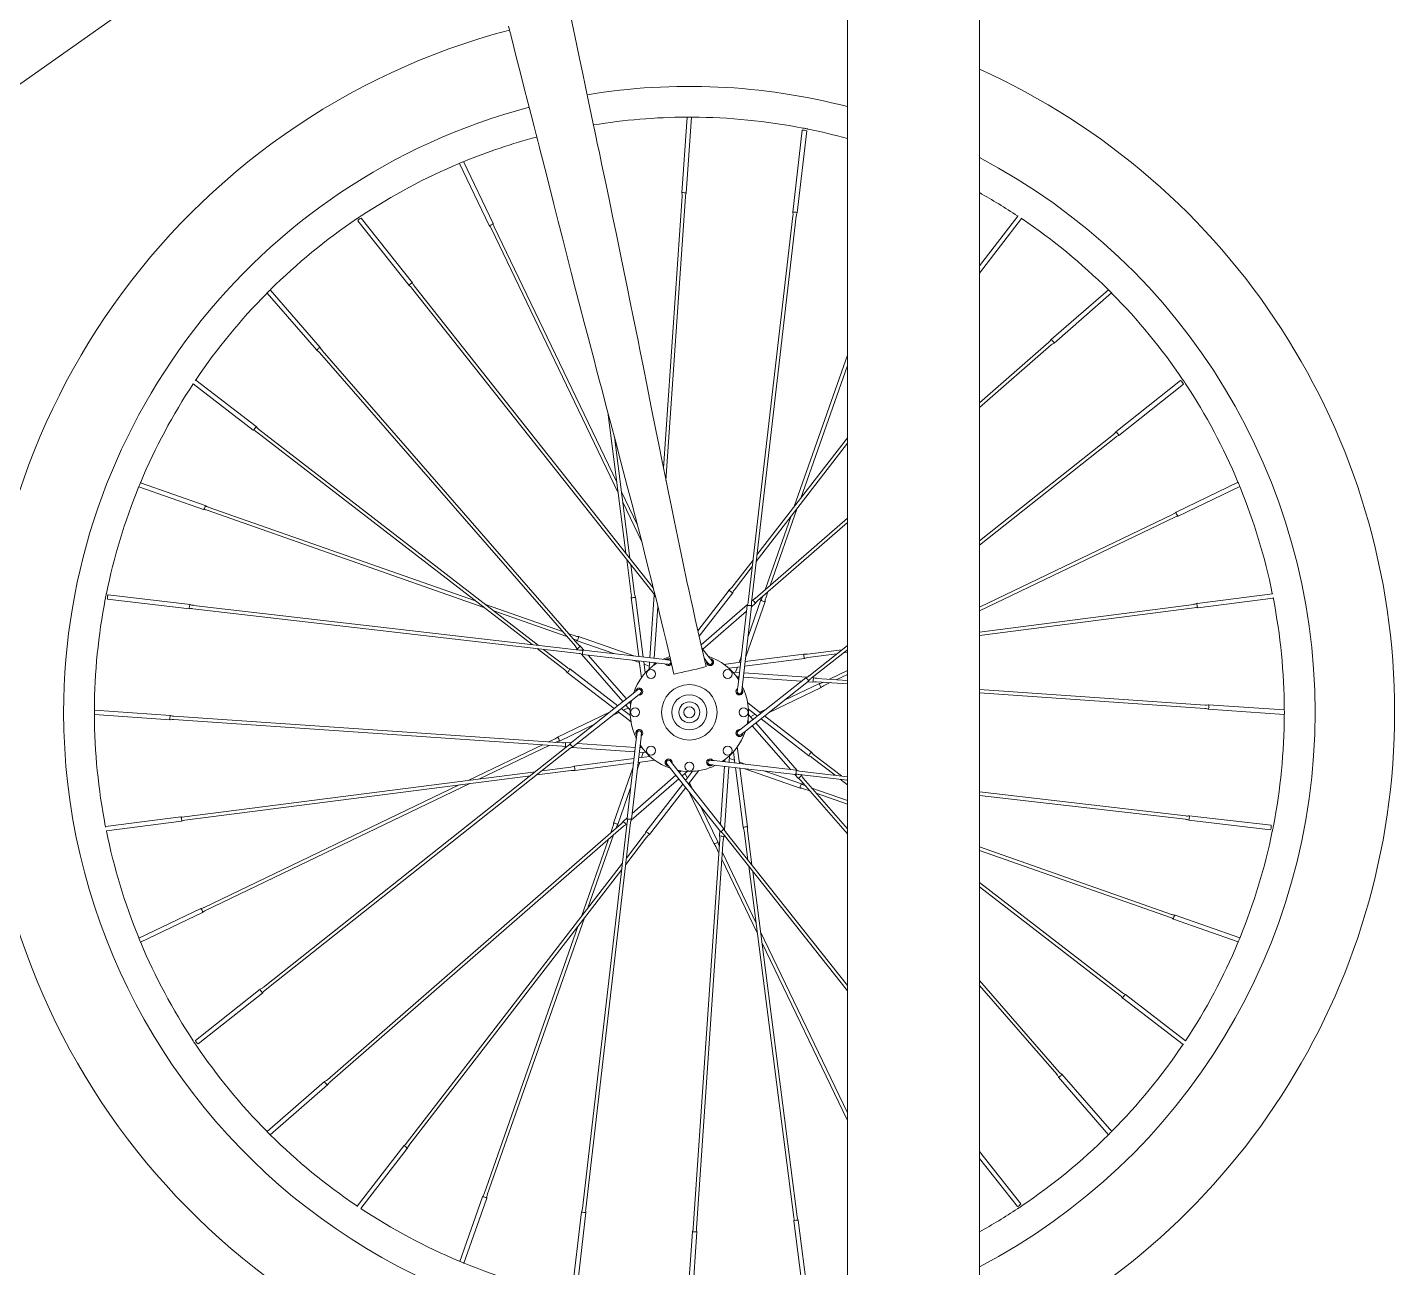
# Model space of a CAD drawing. Header units: inches. Extents: x -8 to 544, y 1 to 138.
# Drawn here: x 41.52 to 66.1, y 95.79 to 118.07 of the extents above; entities that cross this region are included whole.
import ezdxf

# ---------------------------------------------------------------- set-up
doc = ezdxf.new("R2010")
doc.units = ezdxf.units.IN
doc.layers.add('ZANO_R', color=7, linetype='Continuous', lineweight=0)

msp = doc.modelspace()

# ---------------------------------------------------------------- linework, layer by layer
at = {"layer": 'ZANO_R'}
for p, q in [((56.25991, 124.44896), (56.25991, 93.31111)), ((58.63281, 93.31111), (58.63281, 124.44896)), ((32.19174, 110.57016), (44.95116, 119.56732)), ((53.37847, 116.46182), (53.28503, 115.10182)), ((53.36481, 115.09634), (53.45864, 116.46203)), ((55.45011, 116.22501), (55.27933, 114.75284)), ((55.35876, 114.74362), (55.52954, 116.2158)), ((49.2884, 115.63092), (49.82336, 114.51728)), ((49.89544, 114.5519), (49.36214, 115.66209)), ((53.29077, 115.03946), (52.95535, 110.15751)), ((53.00017, 109.93488), (53.3506, 115.03535)), ((47.46269, 114.59798), (48.38291, 113.43623)), ((48.44559, 113.48588), (47.52537, 114.64763)), ((55.28215, 114.6904), (54.47682, 107.74826)), ((54.5364, 107.74135), (55.34173, 114.68349)), ((59.32206, 114.68526), (58.63281, 113.79207)), ((58.63281, 113.66118), (59.38914, 114.64129)), ((49.85909, 114.46598), (52.1412, 109.71518)), ((52.11681, 109.90446), (49.91314, 114.49195)), ((45.83036, 113.30056), (46.72596, 112.27282)), ((46.78625, 112.32535), (45.88691, 113.35738)), ((48.42906, 113.39407), (52.76844, 107.91579)), ((52.7724, 108.00737), (48.47607, 113.43131)), ((60.95115, 113.35986), (59.9234, 112.46426)), ((59.97594, 112.40398), (61.00797, 113.30331)), ((59.88337, 112.41612), (58.63281, 111.32635)), ((58.63281, 111.2468), (59.92277, 112.3709)), ((46.77411, 112.23278), (51.37332, 106.95498)), ((51.41853, 106.99438), (46.81932, 112.27218)), ((56.25991, 112.18265), (55.30566, 109.46414)), ((55.42225, 109.61524), (56.25991, 112.00158)), ((44.50496, 111.67148), (45.58375, 110.839)), ((45.6326, 110.90231), (44.54893, 111.73855)), ((62.24856, 111.72753), (61.08682, 110.80731)), ((61.13647, 110.74463), (62.29821, 111.66485)), ((51.9545, 111.1639), (52.2814, 108.62724)), ((50.71004, 106.97152), (45.67543, 110.85663)), ((45.63879, 110.80915), (50.59451, 106.98492)), ((52.35362, 108.53606), (52.07244, 110.71791)), ((54.62211, 108.48018), (56.25991, 110.60257)), ((56.25991, 110.70073), (54.63551, 108.59571)), ((61.04466, 110.76116), (58.63281, 108.85072)), ((58.63281, 108.77422), (61.0819, 110.71415)), ((44.71801, 109.48716), (43.55639, 109.89491)), ((63.28151, 109.90182), (62.16786, 109.36686)), ((43.52579, 109.82091), (44.69152, 109.41171)), ((52.48799, 109.13174), (52.19944, 109.73243)), ((62.20249, 109.29479), (63.31219, 109.82785)), ((44.75305, 109.4007), (49.72608, 107.65507)), ((49.57499, 107.77167), (44.77292, 109.45729)), ((52.22384, 109.54314), (52.56442, 108.83412)), ((54.87273, 108.04972), (55.35904, 109.43516)), ((56.25991, 109.25855), (54.60556, 107.81691)), ((54.64496, 107.77169), (56.25991, 109.179)), ((55.24245, 109.28406), (54.78116, 107.96993)), ((62.11657, 109.33114), (58.63281, 107.65767)), ((58.63281, 107.59114), (62.14254, 109.27708)), ((52.29627, 108.51188), (52.3761, 107.89245)), ((52.43558, 107.90011), (52.36849, 108.42071)), ((54.56445, 108.50363), (54.18289, 108.00918)), ((54.23037, 107.97254), (54.55105, 108.3881)), ((44.4466, 107.70818), (42.97443, 107.87896)), ((52.78892, 107.88087), (52.71118, 106.74944)), ((54.13722, 107.96635), (53.57373, 107.23615)), ((53.59688, 107.13526), (54.20052, 107.9175)), ((54.79317, 107.82307), (54.8325, 107.93512)), ((63.89768, 107.90088), (62.54621, 107.72672)), ((42.96521, 107.79953), (44.43739, 107.62875)), ((44.49983, 107.63157), (51.44196, 106.82624)), ((51.44887, 106.88581), (44.50674, 107.69114)), ((51.1405, 107.22214), (49.75507, 107.70846)), ((52.37408, 107.82986), (52.51032, 106.77274)), ((52.59217, 106.76324), (52.45339, 107.84008)), ((52.7907, 106.74021), (52.85469, 107.67158)), ((52.79891, 107.86122), (52.81265, 107.84388)), ((54.46662, 107.70909), (53.63223, 106.98198)), ((54.45979, 107.68812), (54.289, 106.21595)), ((54.36843, 106.20674), (54.53921, 107.67891)), ((54.43361, 106.76858), (54.78216, 107.76154)), ((54.70671, 107.78803), (54.47544, 107.12917)), ((54.53759, 107.66487), (54.60493, 107.72355)), ((54.55239, 107.78383), (54.54008, 107.7731)), ((54.74093, 107.85532), (54.73658, 107.84294)), ((62.48618, 107.7089), (58.63281, 107.21231)), ((58.63281, 107.15184), (62.49385, 107.64942)), ((62.55643, 107.64741), (63.91402, 107.82237)), ((49.90616, 107.59186), (51.2203, 107.13057)), ((53.66131, 106.90126), (54.44804, 107.58683)), ((51.36715, 107.14258), (51.2551, 107.18191)), ((50.68659, 106.91387), (51.18104, 106.53231)), ((51.21768, 106.57978), (50.80212, 106.90046)), ((51.3349, 107.09034), (51.34729, 107.086)), ((51.4022, 107.05613), (52.06105, 106.82486)), ((51.40639, 106.90181), (51.41712, 106.88949)), ((52.42165, 106.78303), (51.42868, 107.13158)), ((51.52536, 106.887), (51.46667, 106.95434)), ((53.78182, 106.74912), (53.64657, 106.91987)), ((56.16247, 106.89395), (55.54303, 106.81413)), ((56.25991, 106.97114), (55.56638, 106.42179)), ((55.60361, 106.37478), (56.25991, 106.89463)), ((51.48114, 106.81603), (52.22622, 105.96102)), ((51.5021, 106.8092), (52.97427, 106.63842)), ((52.98349, 106.71785), (51.51132, 106.88863)), ((52.28897, 106.01072), (51.60339, 106.79745)), ((52.40358, 106.70462), (52.52457, 106.66215)), ((52.52085, 106.69102), (52.55944, 106.39158)), ((52.62893, 106.47793), (52.6027, 106.68152)), ((52.7057, 106.66958), (52.69732, 106.54763)), ((52.78236, 106.61878), (52.78521, 106.66035)), ((52.81748, 106.64408), (52.78488, 106.65552)), ((53.00439, 106.71542), (53.02356, 106.72789)), ((53.68965, 106.73669), (53.71914, 106.69947)), ((54.3416, 106.66937), (54.04216, 106.63078)), ((54.35521, 106.78665), (54.31274, 106.66565)), ((54.41383, 106.59806), (55.49067, 106.73683)), ((55.48045, 106.81614), (54.42333, 106.67991)), ((55.5507, 106.75465), (56.0713, 106.82174)), ((56.18665, 106.8366), (56.25991, 106.84604)), ((51.22387, 106.48663), (52.0677, 105.83546)), ((52.13229, 105.88662), (51.27273, 106.54993)), ((52.60901, 106.63251), (52.70093, 106.60024)), ((54.12851, 106.56129), (54.33211, 106.58753)), ((54.32016, 106.48453), (54.19822, 106.4929)), ((54.2831, 106.58121), (54.25083, 106.48929)), ((54.26937, 106.40787), (54.31094, 106.40501)), ((54.29467, 106.37274), (54.30611, 106.40534)), ((54.3908, 106.39952), (55.43187, 106.328)), ((55.53146, 106.4013), (54.40002, 106.47904)), ((56.25991, 106.51782), (55.93831, 106.36333)), ((56.05949, 106.35501), (56.25991, 106.45128)), ((55.5118, 106.39131), (54.35006, 105.47109)), ((54.39971, 105.40841), (55.56145, 106.32863)), ((54.84308, 105.7596), (55.79167, 106.21527)), ((55.75705, 106.28735), (55.12764, 105.985)), ((55.55037, 106.31985), (55.63948, 106.31373)), ((55.64497, 106.39351), (55.62867, 106.39463)), ((55.70184, 106.31947), (56.25991, 106.28112)), ((56.25991, 106.34124), (55.70595, 106.3793)), ((55.82883, 106.31074), (55.817, 106.30506)), ((55.84297, 106.251), (55.95, 106.30242)), ((62.69005, 105.89946), (58.63281, 106.17821)), ((52.4411, 106.13123), (51.27936, 105.21101)), ((51.32901, 105.14833), (52.49075, 106.06855)), ((52.36893, 105.91896), (52.34156, 105.95037)), ((52.37588, 105.96168), (52.34474, 105.94672)), ((54.70787, 105.75451), (54.46885, 105.93896)), ((58.63281, 106.1181), (62.68594, 105.83963)), ((44.09389, 105.71422), (42.72819, 105.80805)), ((42.7284, 105.72789), (44.08841, 105.63445)), ((51.13897, 105.22017), (44.15487, 105.70001)), ((51.99773, 105.78004), (51.04914, 105.32437)), ((52.04039, 105.71182), (52.15598, 105.76734)), ((52.13294, 105.78512), (52.37196, 105.60067)), ((52.36004, 105.71087), (52.19753, 105.83628)), ((52.23665, 105.80609), (52.32446, 105.84828)), ((52.27881, 105.90067), (52.35911, 105.80852)), ((54.48077, 105.82876), (54.64329, 105.70335)), ((54.562, 105.63897), (54.4817, 105.73112)), ((54.60416, 105.73354), (54.51635, 105.69136)), ((54.80042, 105.82782), (54.68483, 105.7723)), ((55.61694, 105.05301), (54.77311, 105.70418)), ((62.74692, 105.82542), (64.11261, 105.73159)), ((64.11241, 105.81175), (62.7524, 105.90519)), ((44.15076, 105.64018), (51.13486, 105.16034)), ((51.08376, 105.25229), (51.71317, 105.55464)), ((54.46493, 105.57795), (54.49607, 105.59291)), ((54.47188, 105.62068), (54.49925, 105.58927)), ((54.55185, 105.52891), (55.23742, 104.74219)), ((55.35967, 104.7236), (54.61459, 105.57862)), ((54.70852, 105.65302), (55.56808, 104.9897)), ((50.78132, 105.18463), (49.4578, 104.54886)), ((49.64708, 104.57325), (50.9025, 105.17631)), ((50.99784, 105.28864), (50.89081, 105.23722)), ((51.01198, 105.2289), (51.02381, 105.23458)), ((51.29044, 105.21978), (51.20133, 105.22591)), ((52.45001, 105.14012), (51.40894, 105.21164)), ((52.47238, 105.3329), (52.3016, 103.86073)), ((52.38102, 103.85152), (52.55181, 105.32369)), ((52.47757, 105.39688), (52.47868, 105.38723)), ((51.2372, 105.16486), (45.75891, 100.82548)), ((45.79615, 100.77847), (51.27443, 105.11785)), ((51.19584, 105.14613), (51.21214, 105.14501)), ((51.30935, 105.13833), (52.44079, 105.0606)), ((52.42698, 104.94158), (51.35014, 104.80281)), ((52.7123, 104.97835), (52.5087, 104.95211)), ((52.52065, 105.05511), (52.64259, 105.04673)), ((52.57144, 105.13177), (52.52987, 105.13463)), ((52.54614, 105.1669), (52.5347, 105.1343)), ((52.55771, 104.95843), (52.58998, 105.05035)), ((54.13511, 104.87006), (54.14349, 104.99201)), ((54.2318, 104.90713), (54.13988, 104.93939)), ((54.21188, 105.06171), (54.23811, 104.85811)), ((54.31996, 104.84862), (54.28137, 105.14806)), ((55.62313, 104.95985), (56.03869, 104.63917)), ((56.15422, 104.62577), (55.65977, 105.00733)), ((50.65416, 104.70303), (44.34696, 103.89021)), ((50.67834, 104.64568), (51.29778, 104.72551)), ((51.29011, 104.78499), (50.76951, 104.7179)), ((51.36036, 104.7235), (52.41749, 104.85973)), ((52.4072, 104.77106), (52.05865, 103.7781)), ((52.4856, 104.75299), (52.52807, 104.87398)), ((52.49921, 104.87026), (52.79865, 104.90885)), ((53.05899, 104.79051), (53.97922, 103.62877)), ((54.0419, 103.67842), (53.12167, 104.84016)), ((53.22854, 104.72529), (53.2435, 104.69415)), ((53.27126, 104.71834), (53.23985, 104.69097)), ((53.28956, 104.62822), (53.38171, 104.70852)), ((53.47935, 104.70946), (53.35394, 104.54694)), ((53.4051, 104.48235), (53.58955, 104.72138)), ((53.85732, 104.82179), (55.32949, 104.65101)), ((55.33871, 104.73044), (53.86654, 104.90122)), ((54.05011, 104.79942), (53.97858, 103.75835)), ((54.02333, 104.89556), (54.05593, 104.88412)), ((54.05189, 103.65876), (54.12963, 104.7902)), ((54.05845, 104.92085), (54.0556, 104.87929)), ((54.24864, 104.77639), (54.38742, 103.69955)), ((54.43723, 104.83501), (54.31624, 104.87749)), ((54.46673, 103.70978), (54.33049, 104.7669)), ((54.41916, 104.75661), (55.41213, 104.40806)), ((55.43861, 104.48351), (54.77976, 104.71478)), ((56.25991, 104.61351), (55.39885, 104.7134)), ((44.35463, 103.83073), (50.56299, 104.63082)), ((49.28576, 104.46622), (44.69827, 102.26256)), ((44.72424, 102.2085), (49.47505, 104.49061)), ((52.37419, 103.83055), (53.2292, 104.57563)), ((53.1795, 104.63838), (52.39277, 103.95281)), ((53.3036, 104.48171), (52.64029, 103.62214)), ((53.38413, 104.58606), (53.34195, 104.67388)), ((53.4784, 104.38981), (53.42288, 104.50539)), ((55.31545, 104.65264), (55.37414, 104.5853)), ((55.39194, 104.65383), (56.25991, 104.55314)), ((55.42228, 104.54526), (56.25991, 103.58405)), ((55.43442, 104.63783), (55.42369, 104.65014)), ((56.25991, 103.67533), (55.46749, 104.58466)), ((55.50591, 104.44929), (55.49352, 104.45364)), ((56.13077, 104.56812), (56.25991, 104.46846)), ((56.25991, 104.54421), (56.2463, 104.55472)), ((52.1341, 103.75161), (52.36537, 104.41047)), ((52.70359, 103.57329), (53.35476, 104.41712)), ((53.41019, 104.34715), (53.86586, 103.39855)), ((55.47366, 104.39706), (55.58571, 104.35773)), ((56.25991, 104.18463), (55.62051, 104.40907)), ((55.70031, 104.3175), (56.25991, 104.12107)), ((62.34098, 103.90807), (58.63281, 104.33824)), ((58.63281, 104.27787), (62.33407, 103.8485)), ((53.93794, 103.43317), (53.63559, 104.06259)), ((44.28438, 103.89223), (42.92681, 103.71727)), ((42.94313, 103.63875), (44.2946, 103.81292)), ((52.19585, 103.76794), (46.91804, 99.16874)), ((46.95744, 99.12352), (52.23525, 103.72273)), ((52.30441, 103.79829), (51.49908, 96.85615)), ((51.55866, 96.84924), (52.36399, 103.79138)), ((52.04764, 103.71656), (52.00831, 103.60452)), ((52.09988, 103.68431), (52.10423, 103.6967)), ((52.30322, 103.87477), (52.23588, 103.81609)), ((52.28842, 103.7558), (52.30073, 103.76653)), ((62.39421, 103.83146), (63.86638, 103.66068)), ((63.8756, 103.74011), (62.40343, 103.91089)), ((51.96808, 103.48992), (51.48177, 102.10448)), ((51.59836, 102.25557), (52.05965, 103.56971)), ((52.27636, 103.036), (52.65792, 103.53046)), ((52.61044, 103.5671), (52.28976, 103.15154)), ((53.97005, 103.48839), (53.49021, 96.50428)), ((53.55004, 96.50017), (54.02988, 103.48428)), ((53.97044, 103.63985), (53.96432, 103.55074)), ((54.02536, 103.58661), (56.25991, 100.76559)), ((54.04409, 103.54526), (54.04521, 103.56155)), ((56.25991, 100.86218), (54.07237, 103.62385)), ((54.40523, 103.63953), (54.47232, 103.11893)), ((54.54454, 103.02776), (54.46471, 103.64719)), ((53.90158, 103.34726), (53.953, 103.24022)), ((53.96133, 103.36139), (53.95564, 103.37323)), ((54.61697, 101.99649), (54.01392, 103.25191)), ((62.08776, 102.13893), (58.63281, 103.35169)), ((58.63281, 103.28813), (62.06789, 102.08235)), ((52.21871, 103.05946), (48.33359, 98.02485)), ((54.00559, 103.13074), (54.64137, 101.80721)), ((54.48719, 103.00357), (55.30001, 96.69638)), ((48.38107, 97.98821), (52.2053, 102.94392)), ((55.35949, 96.70404), (54.55941, 102.9124)), ((61.20202, 100.73049), (58.63281, 102.7131)), ((58.63281, 102.63734), (61.16538, 100.68301)), ((44.63833, 102.24485), (43.52862, 101.71179)), ((43.5593, 101.63782), (44.67295, 102.17277)), ((49.78952, 97.10247), (51.53515, 102.0755)), ((62.1228, 102.05248), (63.28442, 101.64473)), ((63.31502, 101.71873), (62.14929, 102.12793)), ((51.41856, 101.9244), (49.73293, 97.12233)), ((56.25991, 98.5763), (54.69961, 101.82446)), ((54.72401, 101.63518), (56.25991, 98.43779)), ((45.70434, 100.79501), (44.5426, 99.87479)), ((60.0667, 99.30686), (58.63281, 100.95232)), ((58.63281, 100.86103), (60.02149, 99.26746)), ((44.59225, 99.8121), (45.75399, 100.73233)), ((61.20821, 100.63733), (62.29188, 99.80109)), ((62.33585, 99.86816), (61.25706, 100.70064)), ((46.86488, 99.13566), (45.83285, 98.23633)), ((45.88966, 98.17977), (46.91741, 99.07538)), ((60.05456, 99.21429), (60.9539, 98.18226)), ((61.01045, 98.23907), (60.11485, 99.26682)), ((48.28792, 97.98202), (47.45167, 96.89834)), ((47.51875, 96.85438), (48.35122, 97.93316)), ((59.37812, 96.94166), (58.63281, 97.88259)), ((58.63281, 97.75381), (59.31544, 96.89201)), ((49.70307, 97.06742), (49.29532, 95.90581)), ((49.36932, 95.8752), (49.77851, 97.04094)), ((51.48205, 96.79601), (51.31127, 95.32384)), ((51.3907, 95.31463), (51.56148, 96.7868)), ((55.298, 96.63379), (55.47295, 95.27622)), ((55.55147, 95.29255), (55.3773, 96.64401)), ((53.476, 96.4433), (53.38218, 95.07762)), ((53.46234, 95.0778), (53.55578, 96.43782))]:
    msp.add_line(p, q, dxfattribs=at)
at = {"layer": 'ZANO_R', "flags": 128}
for points in [[(53.72393, 106.59095), (53.64545, 106.92461), (53.58018, 107.20772), (53.52747, 107.44012), (53.48682, 107.62168), (53.45167, 107.78029), (53.4154, 107.94554), (53.37802, 108.11744), (53.30788, 108.44437), (53.24169, 108.75778), (53.18083, 109.04985), (53.13945, 109.25035), (53.0969, 109.45798), (53.04401, 109.71789), (52.98335, 110.01816), (52.92519, 110.30768), (52.87051, 110.58098), (52.81922, 110.83802), (52.73693, 111.25109), (52.66212, 111.62661), (52.59439, 111.966), (52.53144, 112.28047), (52.49803, 112.44693), (52.45833, 112.64426), (52.41194, 112.87405), (52.35878, 113.13625), (52.30281, 113.41092), (52.24925, 113.6723), (52.17619, 114.02666), (52.10853, 114.35309), (52.04585, 114.65437), (51.98234, 114.95891), (51.91647, 115.27422), (51.84827, 115.60036), (51.80267, 115.81833), (51.76624, 115.99249), (51.74022, 116.11691), (51.72106, 116.20857), (51.69371, 116.33938), (51.6565, 116.51743), (51.60944, 116.7428), (51.55427, 117.0072), (51.50005, 117.26728), (51.44862, 117.51416), (51.40008, 117.74729), (51.34032, 118.03457), (51.28718, 118.29054)], [(50.17017, 118.09478), (50.23442, 117.84433), (50.31086, 117.54528), (50.38535, 117.25343), (50.45462, 116.98191), (50.51853, 116.73126), (50.5771, 116.50133), (50.63028, 116.29239), (50.66632, 116.15073), (50.69614, 116.03351), (50.71989, 115.94008), (50.74619, 115.83666), (50.77987, 115.70414), (50.82094, 115.54255), (50.90432, 115.21452), (50.98541, 114.89566), (51.06369, 114.58818), (51.13928, 114.29181), (51.21841, 113.98236), (51.30516, 113.64439), (51.3769, 113.36613), (51.45334, 113.07115), (51.53161, 112.77056), (51.60073, 112.50619), (51.65952, 112.28202), (51.70741, 112.09984), (51.75348, 111.9249), (51.80129, 111.74363), (51.85123, 111.5545), (51.92749, 111.266), (52.00953, 110.95586), (52.09829, 110.62013), (52.19688, 110.24654), (52.30527, 109.8341), (52.38541, 109.52748), (52.45209, 109.27081), (52.50459, 109.06744), (52.55785, 108.85992), (52.61598, 108.63177), (52.67686, 108.39074), (52.73997, 108.13829), (52.77872, 107.98185), (52.81594, 107.83048), (52.85164, 107.68417), (52.88584, 107.54293), (52.92069, 107.39786), (52.96307, 107.21981), (53.01394, 107.00349), (53.07296, 106.74881), (53.13969, 106.45566)], [(53.37109, 116.46138), (53.37083, 116.46137), (53.3757, 116.46168), (53.3856, 116.46221), (53.39944, 116.46272), (53.41564, 116.46301), (53.43236, 116.46292), (53.44771, 116.46252), (53.46002, 116.46196), (53.46787, 116.4615), (53.47023, 116.46135)], [(55.45772, 116.26559), (55.45737, 116.26563), (55.46149, 116.26509), (55.47068, 116.26378), (55.48392, 116.26169), (55.49967, 116.25889), (55.5161, 116.25559), (55.53137, 116.25217), (55.54382, 116.24914), (55.55208, 116.247), (55.55522, 116.24616), (55.55505, 116.24621)], [(49.28473, 115.62934), (49.28314, 115.62856), (49.28314, 115.62856)], [(53.28424, 115.10127), (53.29086, 115.06485), (53.28938, 115.03955)], [(53.28506, 115.10156), (53.28503, 115.10182), (53.28821, 115.10373), (53.29698, 115.10494), (53.31001, 115.10525), (53.3253, 115.10463), (53.34054, 115.10316), (53.35339, 115.10106), (53.36192, 115.09867), (53.36481, 115.09634), (53.36474, 115.09606)], [(53.352, 115.03526), (53.35355, 115.0583), (53.36541, 115.09579)], [(55.31975, 114.75424), (55.33489, 114.75202), (55.34762, 114.74922), (55.35601, 114.74627), (55.35876, 114.74362), (55.35868, 114.74333)], [(47.43943, 114.63209), (47.43916, 114.63188), (47.44269, 114.63458), (47.45032, 114.6403), (47.46131, 114.64828), (47.47451, 114.65747), (47.48846, 114.66673), (47.50159, 114.67504), (47.51238, 114.68159), (47.51951, 114.68578), (47.52207, 114.68726), (47.52202, 114.68723)], [(59.31922, 114.68699), (59.32008, 114.68649), (59.3221, 114.68531)], [(45.82508, 113.2946), (45.82675, 113.2965), (45.83203, 113.30243), (45.84039, 113.31158), (45.85103, 113.32279), (45.86281, 113.33467), (45.87442, 113.34588), (45.88451, 113.35523), (45.89184, 113.36181), (45.89543, 113.36497), (45.89521, 113.36478)], [(48.4105, 113.4658), (48.42278, 113.47494), (48.43376, 113.48197), (48.44177, 113.48581), (48.44559, 113.48588), (48.44574, 113.48562)], [(60.94535, 113.365), (60.94673, 113.36379), (60.95232, 113.35883), (60.9612, 113.35073), (60.97227, 113.34026), (60.98416, 113.32853), (60.99548, 113.31684), (61.00505, 113.30655), (61.01192, 113.29892), (61.01542, 113.29496), (61.01533, 113.29506)], [(46.72616, 112.27265), (46.72596, 112.27282), (46.72686, 112.27642), (46.73221, 112.28348), (46.74119, 112.29291), (46.75245, 112.30328), (46.76426, 112.31301), (46.77483, 112.32062), (46.78255, 112.32496), (46.78625, 112.32535), (46.78639, 112.3251)], [(46.82038, 112.2731), (46.80518, 112.29049), (46.78706, 112.32539)], [(59.92246, 112.46443), (59.90138, 112.434), (59.88244, 112.41716)], [(59.92324, 112.46407), (59.9234, 112.46426), (59.92701, 112.46337), (59.93406, 112.45802), (59.94349, 112.44903), (59.95386, 112.43777), (59.9636, 112.42596), (59.97121, 112.41539), (59.97554, 112.40767), (59.97594, 112.40398), (59.97569, 112.40383)], [(59.92369, 112.36984), (59.94107, 112.38504), (59.97597, 112.40317)], [(46.72579, 112.27187), (46.75622, 112.2508), (46.77306, 112.23186)], [(44.50299, 111.6682), (44.50431, 111.67049), (44.50492, 111.67152)], [(44.54173, 111.72861), (44.54956, 111.73942), (44.55543, 111.74725), (44.55829, 111.751), (44.55811, 111.75076)], [(62.28253, 111.75099), (62.28357, 111.74963), (62.28803, 111.74375), (62.29512, 111.73413), (62.30392, 111.72174), (62.31329, 111.70792), (62.32213, 111.69424), (62.32954, 111.68224), (62.33483, 111.67335), (62.33754, 111.66869), (62.33749, 111.66877)], [(45.58372, 110.83806), (45.61773, 110.82332), (45.63796, 110.80803)], [(45.67628, 110.85775), (45.65799, 110.87182), (45.63342, 110.90246)], [(61.11639, 110.77973), (61.12553, 110.76745), (61.13255, 110.75647), (61.13639, 110.74845), (61.13647, 110.74463), (61.1362, 110.74448)], [(43.52366, 109.81528), (43.52361, 109.81513), (43.52463, 109.81815), (43.52742, 109.82612), (43.53179, 109.83813), (43.53744, 109.85275), (43.54382, 109.86824), (43.55023, 109.88287), (43.55585, 109.89506), (43.55991, 109.90351), (43.56177, 109.9073), (43.56162, 109.90698)], [(42.92459, 107.80679), (42.92489, 107.80904), (42.92595, 107.81673), (42.9278, 107.82885), (42.93039, 107.84401), (42.93357, 107.86043), (42.937, 107.87625), (42.94021, 107.88974), (42.94268, 107.89943), (42.94396, 107.90423), (42.94389, 107.904)], [(52.3747, 107.89227), (52.37769, 107.86937), (52.37339, 107.83028)], [(52.45406, 107.84077), (52.44045, 107.8752), (52.43696, 107.9003)], [(54.18178, 108.01004), (54.1677, 107.99174), (54.13702, 107.96714)], [(54.20064, 107.91772), (54.20052, 107.9175), (54.19681, 107.91767), (54.18885, 107.92154), (54.17784, 107.92851), (54.16547, 107.93752), (54.15361, 107.9472), (54.14408, 107.95608), (54.13832, 107.96281), (54.13722, 107.96635), (54.13743, 107.96654)], [(54.20148, 107.91751), (54.2162, 107.95148), (54.23148, 107.9717)], [(63.8968, 107.90442), (63.89735, 107.90239), (63.89774, 107.90089)], [(44.43599, 107.66916), (44.43821, 107.6843), (44.441, 107.69704), (44.44395, 107.70542), (44.4466, 107.70818), (44.4469, 107.70809)], [(52.45332, 107.84033), (52.45339, 107.84008), (52.45064, 107.83758), (52.44228, 107.83468), (52.42957, 107.83183), (52.41445, 107.82945), (52.39922, 107.82792), (52.3862, 107.82746), (52.37738, 107.82814), (52.37408, 107.82986), (52.3741, 107.83015)], [(52.80544, 107.87184), (52.79986, 107.86492), (52.79891, 107.86122)], [(54.60463, 107.81796), (54.58726, 107.80277), (54.5524, 107.78467)], [(54.60584, 107.72333), (54.62695, 107.75381), (54.64589, 107.77066)], [(54.74244, 107.76908), (54.72815, 107.77458), (54.71635, 107.78011), (54.70882, 107.78484), (54.70671, 107.78803), (54.70686, 107.7883)], [(62.54557, 107.7274), (62.51109, 107.71378), (62.48598, 107.71028)], [(62.49403, 107.64803), (62.51692, 107.65102), (62.55596, 107.64672)], [(63.9124, 107.83245), (63.91406, 107.8221), (63.91551, 107.81212), (63.91618, 107.80709), (63.91615, 107.8073)], [(51.37226, 106.95405), (51.38745, 106.93667), (51.40556, 106.90181)], [(51.42115, 107.09185), (51.41564, 107.07757), (51.41011, 107.06576), (51.40539, 107.05823), (51.4022, 107.05613), (51.40193, 107.05628)], [(51.46689, 106.95525), (51.43641, 106.97636), (51.41957, 106.99531)], [(52.94964, 106.72178), (53.007, 106.74805), (53.06725, 106.77138)], [(53.05207, 106.70989), (53.0507, 106.71005), (53.04663, 106.71052), (53.04007, 106.71128), (53.03131, 106.7123), (53.02075, 106.71353), (53.00889, 106.7149), (52.99628, 106.71636), (52.98349, 106.71785)], [(53.71914, 106.69947), (53.72713, 106.68938), (53.73502, 106.67943), (53.74243, 106.67007), (53.74903, 106.66174), (53.7545, 106.65483), (53.75861, 106.64965), (53.76115, 106.64644), (53.76201, 106.64535)], [(53.82469, 106.695), (53.82383, 106.69609), (53.82129, 106.6993), (53.81718, 106.70448), (53.81171, 106.71139), (53.80511, 106.71972), (53.7977, 106.72907), (53.78981, 106.73903), (53.78182, 106.74912)], [(55.49091, 106.73691), (55.49067, 106.73683), (55.48817, 106.73958), (55.48527, 106.74794), (55.48242, 106.76065), (55.48004, 106.77578), (55.4785, 106.791), (55.47804, 106.80402), (55.47873, 106.81285), (55.48045, 106.81614), (55.48074, 106.81612)], [(55.54285, 106.81552), (55.51996, 106.81253), (55.48087, 106.81683)], [(55.49136, 106.73617), (55.52578, 106.74977), (55.55089, 106.75327)], [(51.18018, 106.5312), (51.19849, 106.51712), (51.22309, 106.48643)], [(51.27271, 106.55089), (51.23874, 106.56561), (51.21853, 106.58089)], [(51.2725, 106.55006), (51.27273, 106.54993), (51.27255, 106.54622), (51.26869, 106.53826), (51.26172, 106.52725), (51.2527, 106.51488), (51.24302, 106.50303), (51.23414, 106.4935), (51.22742, 106.48774), (51.22387, 106.48663), (51.22368, 106.48684)], [(52.97427, 106.63842), (52.98706, 106.63694), (52.99968, 106.63547), (53.01154, 106.6341), (53.02209, 106.63287), (53.03085, 106.63186), (53.03742, 106.63109), (53.04148, 106.63062), (53.04286, 106.63046)], [(53.71877, 106.58975), (53.72068, 106.58978), (53.68083, 106.57952)], [(52.49522, 106.1741), (52.49414, 106.17324), (52.49093, 106.1707), (52.48575, 106.1666), (52.47884, 106.16112), (52.47051, 106.15452), (52.46115, 106.14711), (52.45119, 106.13923), (52.4411, 106.13123)], [(54.2827, 106.16163), (54.28152, 106.15902), (54.27828, 106.14276)], [(54.289, 106.21595), (54.28752, 106.20316), (54.28606, 106.19054), (54.28468, 106.17869), (54.28346, 106.16813), (54.28244, 106.15937), (54.28168, 106.15281), (54.28121, 106.14874), (54.28105, 106.14737)], [(54.36048, 106.13815), (54.36064, 106.13953), (54.36111, 106.14359), (54.36187, 106.15016), (54.36289, 106.15892), (54.36411, 106.16947), (54.36549, 106.18133), (54.36695, 106.19395), (54.36843, 106.20674)], [(55.63998, 106.31293), (55.67645, 106.31956), (55.70176, 106.31807)], [(55.70604, 106.3807), (55.68301, 106.38225), (55.64556, 106.39409)], [(55.76891, 106.24869), (55.7627, 106.26268), (55.75827, 106.27494), (55.75628, 106.2836), (55.75705, 106.28735), (55.75735, 106.28744)], [(52.49075, 106.06855), (52.50084, 106.07654), (52.5108, 106.08443), (52.52016, 106.09184), (52.52849, 106.09844), (52.5354, 106.10392), (52.54058, 106.10802), (52.54379, 106.11056), (52.54487, 106.11142)], [(42.72884, 105.72045), (42.72887, 105.72011), (42.72858, 105.7246), (42.72806, 105.73417), (42.72753, 105.74778), (42.72723, 105.76388), (42.72728, 105.78062), (42.72767, 105.79612), (42.72822, 105.80869), (42.7287, 105.8169), (42.72888, 105.81979), (42.72888, 105.81976)], [(44.08866, 105.63447), (44.08841, 105.63445), (44.08649, 105.63763), (44.08528, 105.6464), (44.08497, 105.65942), (44.0856, 105.67471), (44.08707, 105.68995), (44.08916, 105.70281), (44.09155, 105.71133), (44.09389, 105.71422), (44.09417, 105.71415)], [(44.15497, 105.70141), (44.13193, 105.70296), (44.09443, 105.71482)], [(62.68584, 105.83823), (62.70888, 105.83668), (62.74638, 105.82482)], [(62.75186, 105.90598), (62.71544, 105.89937), (62.69014, 105.90085)], [(62.75215, 105.90517), (62.7524, 105.90519), (62.75432, 105.90201), (62.75553, 105.89324), (62.75584, 105.88022), (62.75521, 105.86492), (62.75374, 105.84969), (62.75165, 105.83683), (62.74926, 105.82831), (62.74692, 105.82542), (62.74665, 105.82549)], [(64.11197, 105.8191), (64.11196, 105.81923), (64.11229, 105.81398), (64.11283, 105.80376), (64.11334, 105.7897), (64.1136, 105.7734), (64.11349, 105.75672), (64.11307, 105.74153), (64.11251, 105.72949), (64.11207, 105.72199), (64.11195, 105.72015)], [(44.08895, 105.63366), (44.12537, 105.64027), (44.15067, 105.63879)], [(54.35006, 105.47109), (54.33997, 105.46309), (54.33001, 105.45521), (54.32065, 105.4478), (54.31233, 105.4412), (54.30541, 105.43572), (54.30023, 105.43162), (54.29702, 105.42908), (54.29594, 105.42822)], [(51.0719, 105.29095), (51.07811, 105.27695), (51.08254, 105.2647), (51.08453, 105.25603), (51.08376, 105.25229), (51.08346, 105.2522)], [(51.20083, 105.2267), (51.16436, 105.22008), (51.13905, 105.22156)], [(52.48033, 105.40149), (52.48017, 105.40011), (52.4797, 105.39605), (52.47894, 105.38948), (52.47792, 105.38072), (52.4767, 105.37017), (52.47532, 105.35831), (52.47386, 105.34569), (52.47238, 105.3329)], [(52.55181, 105.32369), (52.55329, 105.33648), (52.55475, 105.34909), (52.55613, 105.36095), (52.55735, 105.37151), (52.55837, 105.38027), (52.55913, 105.38683), (52.5596, 105.3909), (52.55976, 105.39227)], [(54.34559, 105.36554), (54.34667, 105.3664), (54.34988, 105.36894), (54.35506, 105.37304), (54.36198, 105.37852), (54.3703, 105.38511), (54.37966, 105.39253), (54.38962, 105.40041), (54.39971, 105.40841)], [(51.13477, 105.15894), (51.1578, 105.15739), (51.19525, 105.14555)], [(55.56831, 104.98958), (55.56808, 104.9897), (55.56826, 104.99341), (55.57212, 105.00138), (55.57909, 105.01238), (55.58811, 105.02476), (55.59779, 105.03661), (55.60667, 105.04614), (55.61339, 105.0519), (55.61694, 105.05301), (55.61713, 105.0528)], [(55.5681, 104.98874), (55.60207, 104.97402), (55.62228, 104.95874)], [(55.66063, 105.00844), (55.64232, 105.02252), (55.61772, 105.0532)], [(51.34945, 104.80347), (51.31503, 104.78986), (51.28992, 104.78637)], [(51.29796, 104.72412), (51.32085, 104.7271), (51.35994, 104.7228)], [(51.3499, 104.80273), (51.35014, 104.80281), (51.35264, 104.80006), (51.35554, 104.79169), (51.35839, 104.77898), (51.36077, 104.76386), (51.36231, 104.74863), (51.36277, 104.73562), (51.36208, 104.72679), (51.36036, 104.7235), (51.36007, 104.72351)], [(53.01612, 104.84464), (53.01698, 104.84355), (53.01952, 104.84034), (53.02363, 104.83516), (53.0291, 104.82825), (53.0357, 104.81992), (53.04311, 104.81056), (53.051, 104.80061), (53.05899, 104.79051)], [(53.12167, 104.84016), (53.11368, 104.85026), (53.10579, 104.86021), (53.09838, 104.86957), (53.09178, 104.8779), (53.08631, 104.88481), (53.0822, 104.88999), (53.07966, 104.8932), (53.0788, 104.89429)], [(53.42041, 104.70782), (53.29935, 104.71474), (53.2098, 104.72891)], [(53.78874, 104.82975), (53.79011, 104.82959), (53.79418, 104.82911), (53.80074, 104.82835), (53.8095, 104.82734), (53.82006, 104.82611), (53.83192, 104.82474), (53.84453, 104.82327), (53.85732, 104.82179)], [(53.86654, 104.90122), (53.85375, 104.9027), (53.84113, 104.90417), (53.82927, 104.90554), (53.81872, 104.90677), (53.80996, 104.90778), (53.80339, 104.90854), (53.79933, 104.90902), (53.79795, 104.90918)], [(55.37392, 104.58438), (55.4044, 104.56328), (55.42124, 104.54433)], [(55.41966, 104.44779), (55.42517, 104.46207), (55.4307, 104.47388), (55.43542, 104.4814), (55.43861, 104.48351), (55.43888, 104.48336)], [(55.46855, 104.58559), (55.45336, 104.60297), (55.43525, 104.63783)], [(44.34678, 103.89161), (44.32389, 103.88862), (44.28485, 103.89292)], [(44.29524, 103.81223), (44.32972, 103.82586), (44.35483, 103.82935)], [(52.09837, 103.77056), (52.11266, 103.76506), (52.12446, 103.75952), (52.13199, 103.7548), (52.1341, 103.75161), (52.13395, 103.75134)], [(52.23497, 103.8163), (52.21386, 103.78583), (52.19492, 103.76898)], [(52.23618, 103.72168), (52.25356, 103.73687), (52.28841, 103.75497)], [(54.38675, 103.69887), (54.40036, 103.66444), (54.40385, 103.63934)], [(54.38749, 103.69931), (54.38742, 103.69955), (54.39017, 103.70206), (54.39853, 103.70495), (54.41124, 103.70781), (54.42636, 103.71018), (54.44159, 103.71172), (54.45461, 103.71218), (54.46343, 103.7115), (54.46673, 103.70978), (54.46671, 103.70949)], [(54.46611, 103.64737), (54.46312, 103.67027), (54.46742, 103.70936)], [(62.40483, 103.87048), (62.4026, 103.85533), (62.39981, 103.8426), (62.39686, 103.83422), (62.39421, 103.83146), (62.39392, 103.83155)], [(63.91617, 103.73251), (63.91622, 103.73286), (63.91567, 103.72874), (63.91436, 103.71954), (63.91228, 103.7063), (63.90947, 103.69055), (63.90617, 103.67412), (63.90276, 103.65886), (63.89972, 103.64641), (63.89759, 103.63815), (63.89675, 103.63501), (63.89679, 103.63518)], [(42.94389, 103.63567), (42.94393, 103.63552), (42.94307, 103.63875)], [(52.63933, 103.62212), (52.62461, 103.58816), (52.60933, 103.56794)], [(52.64017, 103.62192), (52.64029, 103.62214), (52.644, 103.62197), (52.65196, 103.6181), (52.66297, 103.61113), (52.67534, 103.60212), (52.6872, 103.59244), (52.69673, 103.58356), (52.70249, 103.57683), (52.70359, 103.57329), (52.70338, 103.5731)], [(52.65903, 103.5296), (52.67311, 103.5479), (52.70379, 103.5725)], [(53.96352, 103.55025), (53.97014, 103.51377), (53.96866, 103.48846)], [(54.03129, 103.48419), (54.03283, 103.50722), (54.04468, 103.54467)], [(53.89928, 103.42131), (53.91327, 103.42752), (53.92553, 103.43196), (53.93419, 103.43394), (53.93794, 103.43317), (53.93802, 103.43288)], [(43.56183, 101.63223), (43.56066, 101.6346), (43.55717, 101.6418), (43.5519, 101.65308), (43.54561, 101.66722), (43.53914, 101.68266), (43.53325, 101.69766), (43.52848, 101.71052), (43.52523, 101.71975), (43.52371, 101.72421), (43.52381, 101.72392)], [(63.3171, 101.72421), (63.31719, 101.72447), (63.31604, 101.72111), (63.31315, 101.71283), (63.30868, 101.7006), (63.30296, 101.68587), (63.29655, 101.67038), (63.29017, 101.65586), (63.28463, 101.64389), (63.2807, 101.63573), (63.279, 101.63227), (63.27915, 101.63256)], [(45.72442, 100.75991), (45.71528, 100.77219), (45.70826, 100.78317), (45.70442, 100.79118), (45.70434, 100.79501), (45.70461, 100.79516)], [(61.16453, 100.68189), (61.18282, 100.66782), (61.20739, 100.63717)], [(61.25709, 100.70158), (61.22308, 100.71632), (61.20285, 100.73161)], [(44.55659, 99.79086), (44.55849, 99.78838), (44.55697, 99.79037), (44.55224, 99.79662), (44.54495, 99.80653), (44.53605, 99.81911), (44.52669, 99.83298), (44.51794, 99.84657), (44.5107, 99.85835), (44.50562, 99.8669), (44.50316, 99.87113), (44.5033, 99.87091)], [(62.33757, 99.87101), (62.33707, 99.87015), (62.33589, 99.86812)], [(60.11502, 99.26777), (60.08459, 99.28884), (60.06775, 99.30778)], [(46.91712, 99.16979), (46.89974, 99.1546), (46.86484, 99.13647)], [(46.91757, 99.07557), (46.91741, 99.07538), (46.9138, 99.07627), (46.90675, 99.08162), (46.89732, 99.09061), (46.88695, 99.10186), (46.87721, 99.11368), (46.8696, 99.12425), (46.86527, 99.13197), (46.86488, 99.13566), (46.86512, 99.13581)], [(46.91835, 99.0752), (46.93943, 99.10564), (46.95837, 99.12248)], [(60.02043, 99.26654), (60.03563, 99.24915), (60.05375, 99.21425)], [(60.11465, 99.26698), (60.11485, 99.26682), (60.11395, 99.26322), (60.1086, 99.25616), (60.09962, 99.24673), (60.08836, 99.23636), (60.07655, 99.22663), (60.06598, 99.21902), (60.05826, 99.21468), (60.05456, 99.21429), (60.05442, 99.21454)], [(61.01566, 98.24496), (61.01572, 98.24503), (61.01457, 98.24372), (61.00982, 98.23836), (61.00189, 98.22965), (60.99154, 98.21867), (60.97985, 98.2068), (60.96812, 98.19541), (60.95771, 98.1857), (60.94988, 98.17864), (60.94567, 98.17492), (60.94565, 98.1749)], [(48.33248, 98.0257), (48.31841, 98.0074), (48.28776, 97.98283)], [(48.35216, 97.93313), (48.3669, 97.96714), (48.38219, 97.98737)], [(47.45998, 96.89234), (47.45227, 96.89789), (47.44389, 96.90414), (47.4395, 96.90749), (47.43952, 96.90748)], [(47.52172, 96.85258), (47.52039, 96.85335), (47.51871, 96.85433)], [(59.40129, 96.90748), (59.40131, 96.90749), (59.39694, 96.90416), (59.38858, 96.89793), (59.37706, 96.88962), (59.36359, 96.88033), (59.34968, 96.87118), (59.33689, 96.86316), (59.32672, 96.85703), (59.32043, 96.85335), (59.31909, 96.85258)], [(51.52106, 96.7854), (51.50592, 96.78762), (51.49319, 96.79042), (51.4848, 96.79336), (51.48205, 96.79601), (51.48213, 96.79631)], [(55.29862, 96.69619), (55.3016, 96.6733), (55.29731, 96.63426)], [(55.37799, 96.64466), (55.36436, 96.67913), (55.36087, 96.70424)], [(53.48881, 96.50438), (53.48726, 96.48134), (53.4754, 96.44385)], [(53.55575, 96.43807), (53.55578, 96.43782), (53.5526, 96.4359), (53.54383, 96.4347), (53.5308, 96.43438), (53.51551, 96.43501), (53.50027, 96.43648), (53.48742, 96.43857), (53.47889, 96.44097), (53.476, 96.4433), (53.47607, 96.44358)], [(53.55657, 96.43837), (53.54995, 96.47479), (53.55143, 96.50009)], [(49.37444, 95.87324), (49.3743, 95.87329), (49.36881, 95.87517), (49.35875, 95.87875), (49.34529, 95.88379), (49.33002, 95.88988), (49.31473, 95.89637), (49.3011, 95.9025), (49.29056, 95.90746), (49.28427, 95.91052), (49.2829, 95.9112), (49.28486, 95.91024)]]:
    msp.add_lwpolyline(points, dxfattribs=at)
at = {"layer": 'ZANO_R'}
for centre, radius in [((52.7313, 106.45892), 0.08018), ((54.10951, 106.45892), 0.08018), ((53.42041, 105.76982), 0.49976), ((53.42041, 105.76982), 0.31422), ((53.42041, 105.76982), 0.18741), ((52.44586, 105.76982), 0.08018), ((53.42041, 105.76982), 0.09995), ((54.39495, 105.76982), 0.08018), ((52.7313, 105.08071), 0.08018), ((54.10951, 105.08071), 0.08018), ((53.42041, 104.79528), 0.08018)]:
    msp.add_circle(centre, radius, dxfattribs=at)
for centre, radius, start, end in [((53.42041, 105.76982), 12.67514, 104.775314, 264.472875), ((53.42041, 105.76982), 12.67514, 294.282151, 65.717849), ((53.42041, 105.76982), 11.24471, 75.373368, 99.397302), ((53.42041, 105.76982), 11.24471, 104.833114, 180), ((53.42041, 105.76982), 10.69164, 90.264081, 99.272477), ((53.42041, 105.76982), 10.69164, 79.014987, 89.732907), ((55.47785, 116.11716), 0.11136, 62.342715, 104.422985), ((53.42041, 105.76982), 10.69164, 74.598477, 78.483071), ((53.42041, 105.76982), 10.69164, 104.861062, 112.23536), ((53.42041, 105.76982), 10.69164, 112.764356, 123.482312), ((49.61314, 114.96137), 0.74434, 108.695459, 116.297989), ((53.42041, 105.76982), 11.24471, 297.615953, 62.384047), ((53.42041, 105.76982), 10.69164, 56.51493, 60.822198), ((55.3018, 114.70018), 0.05696, 71.634696, 113.212882), ((53.42041, 105.76982), 10.69164, 124.014563, 134.735671), ((47.55856, 114.54134), 0.11135, 107.341114, 149.425337), ((49.82187, 114.61272), 0.09546, 270.896213, 320.419799), ((49.74978, 114.43016), 0.11371, 18.101447, 49.632921), ((50.01296, 114.5557), 0.11732, 182.147628, 212.589703), ((55.17081, 114.71848), 0.11351, 345.809082, 17.261921), ((55.46035, 114.68403), 0.11751, 149.779084, 180.29713), ((59.01688, 114.13389), 0.62932, 52.348808, 54.669585), ((53.42041, 105.76982), 10.69164, 45.265965, 55.98604), ((53.42041, 105.76982), 10.69164, 135.267179, 145.985758), ((48.43603, 113.41489), 0.05695, 116.631472, 158.214814), ((48.33046, 113.3352), 0.11352, 30.80853, 62.261271), ((48.55956, 113.51557), 0.1175, 194.777607, 225.299152), ((53.42041, 105.76982), 10.69164, 34.015956, 44.735789), ((53.42041, 105.76982), 10.69164, 146.517684, 157.234999), ((62.19192, 111.63166), 0.11135, 17.341421, 59.425422), ((53.42041, 105.76982), 10.69164, 22.764711, 33.485853), ((45.54642, 110.90593), 0.07663, 299.149219, 329.691211), ((45.55841, 110.92144), 0.07662, 314.993088, 345.540326), ((60.98577, 110.85978), 0.11354, 300.811962, 332.257651), ((61.16616, 110.63065), 0.11751, 104.779039, 135.296868), ((61.06548, 110.7542), 0.05695, 26.629714, 68.216878), ((62.61195, 109.57708), 0.74435, 18.700729, 26.302571), ((53.42041, 105.76982), 10.69164, 157.766986, 168.485611), ((53.42041, 105.76982), 10.69164, 11.516527, 22.235809), ((44.62298, 109.47814), 0.09545, 315.895436, 5.420212), ((44.70109, 109.29803), 0.11376, 63.108574, 94.625369), ((44.79841, 109.57293), 0.1173, 227.145121, 257.592503), ((62.08075, 109.44043), 0.1137, 288.100054, 319.634765), ((62.26331, 109.36836), 0.09546, 180.897194, 230.418818), ((62.2063, 109.17723), 0.11735, 92.152467, 122.584865), ((43.07305, 107.82727), 0.11135, 152.339521, 194.426179), ((52.68509, 107.8316), 0.11734, 14.876261, 45.311235), ((53.42041, 105.76982), 10.69164, 169.016739, 179.732468), ((44.49003, 107.65121), 0.05695, 161.630153, 203.21618), ((44.47174, 107.52021), 0.11353, 75.811481, 107.259515), ((44.5062, 107.80978), 0.11752, 239.78036, 270.295855), ((54.48752, 107.58028), 0.11135, 62.340729, 104.424874), ((54.3584, 107.74765), 0.1173, 329.870855, 0.317112), ((54.64793, 107.71327), 0.1137, 165.825106, 197.359348), ((54.51913, 107.71482), 0.07662, 33.719455, 64.26745), ((54.532, 107.70003), 0.07662, 17.874046, 48.418353), ((54.62072, 107.86855), 0.11754, 317.058162, 347.567997), ((54.77185, 107.81784), 0.05695, 238.904877, 280.492863), ((54.8956, 107.77115), 0.11353, 153.086066, 184.534993), ((62.61992, 107.70579), 0.07663, 164.147809, 194.690267), ((62.62242, 107.68635), 0.07662, 179.994869, 210.540918), ((53.42041, 105.76982), 10.69164, 0.263916, 10.985974), ((51.41908, 107.24501), 0.11352, 243.084226, 274.536296), ((51.3217, 106.97019), 0.11748, 47.050158, 77.576001), ((51.47541, 106.86854), 0.07662, 123.720658, 154.265155), ((51.37237, 107.12126), 0.05696, 328.910102, 10.486151), ((51.49019, 106.88142), 0.07662, 107.873717, 138.419379), ((51.44256, 106.70778), 0.11734, 59.87561, 90.312111), ((51.47695, 106.99737), 0.11372, 255.82856, 287.355894), ((51.60994, 106.83694), 0.11135, 152.340388, 194.426146), ((53.42041, 105.76982), 1.062, 123.561761, 161.313644), ((53.04746, 106.67018), 0.06247, 59.197092, 112.5), ((53.04746, 106.67018), 0.04248, 243.633007, 103.132853), ((53.04746, 106.67018), 0.03998, 263.38293, 83.38293), ((53.79335, 106.67018), 0.06247, 168.174749, 88.59111), ((53.79335, 106.67018), 0.04248, 198.633007, 58.132853), ((53.42041, 105.76982), 1.062, 33.561761, 71.313644), ((53.79335, 106.67018), 0.03998, 218.38293, 38.38293), ((53.04746, 106.67018), 0.06247, 213.174749, 326.420706), ((50.73379, 118.22383), 12.01145, 281.579694, 284.202655), ((55.48219, 106.50514), 0.11735, 284.876983, 315.310513), ((52.52005, 106.14276), 0.06247, 258.174749, 178.59111), ((52.52005, 106.14276), 0.04248, 288.633007, 148.132853), ((52.52005, 106.14276), 0.03998, 308.38293, 128.38293), ((54.32076, 106.14276), 0.06247, 123.174749, 43.59111), ((54.32076, 106.14276), 0.04248, 180, 13.132853), ((53.42041, 105.76982), 1.062, 348.561761, 26.313644), ((55.45517, 106.29544), 0.11135, 17.339721, 59.426202), ((55.66266, 106.27602), 0.11375, 120.831413, 152.352778), ((55.5713, 106.34867), 0.07662, 332.87227, 3.4196), ((55.57264, 106.36822), 0.07662, 348.719169, 19.267407), ((55.75319, 106.40509), 0.11753, 272.057012, 302.56925), ((55.8242, 106.26239), 0.05696, 193.910625, 235.485726), ((55.87869, 106.14183), 0.11355, 108.088234, 139.532522), ((53.42041, 105.76982), 1.062, 168.561761, 206.313644), ((54.32076, 106.14276), 0.03998, 173.38293, 353.38293), ((53.42041, 105.76982), 11.24471, 180, 284.626632), ((53.42041, 105.76982), 10.69164, 180.264568, 190.983612), ((53.42041, 105.76982), 10.69164, 349.015094, 359.733685), ((52.52005, 105.39688), 0.06247, 303.174749, 223.59111), ((52.52005, 105.39688), 0.04248, 333.633007, 180), ((52.52005, 105.39688), 0.03998, 353.38293, 173.38293), ((53.42041, 105.76982), 1.062, 303.561761, 341.313644), ((54.32076, 105.39688), 0.06247, 78.174749, 358.59111), ((54.32076, 105.39688), 0.04248, 108.633007, 180), ((54.32076, 105.39688), 0.03998, 128.38293, 308.38293), ((50.96213, 105.39779), 0.11352, 288.084986, 319.535316), ((51.08762, 105.13458), 0.1175, 92.052999, 122.57294), ((51.01661, 105.27725), 0.05696, 13.909091, 55.486787), ((51.26817, 105.17141), 0.07662, 168.719265, 199.266539), ((51.26952, 105.19097), 0.07662, 152.873088, 183.419768), ((51.17816, 105.2636), 0.11373, 300.828649, 332.355938), ((51.38565, 105.2442), 0.11135, 197.341347, 239.424315), ((53.42041, 105.76982), 1.062, 213.561761, 251.313644), ((54.32076, 105.39688), 0.04248, 180, 328.132853), ((51.35861, 105.03453), 0.11731, 104.87198, 135.314969), ((53.04746, 104.86946), 0.06247, 348.174749, 268.59111), ((53.79335, 104.86946), 0.06247, 33.174749, 313.59111), ((53.04746, 104.86946), 0.04248, 18.633007, 180), ((53.04746, 104.86946), 0.04248, 180, 238.132853), ((53.04746, 104.86946), 0.03998, 38.38293, 218.38293), ((53.42041, 105.76982), 1.062, 270, 296.313644), ((53.79335, 104.86946), 0.04248, 63.633007, 180), ((53.79335, 104.86946), 0.04248, 180, 283.132853), ((53.79335, 104.86946), 0.03998, 83.38293, 263.38293), ((55.23086, 104.7027), 0.11135, 332.341108, 14.424567), ((55.39824, 104.83181), 0.11729, 239.8689, 270.318541), ((55.36386, 104.54228), 0.11371, 75.826833, 107.357622), ((55.35062, 104.65822), 0.07662, 287.874381, 318.418715), ((55.3654, 104.67109), 0.07661, 303.718843, 334.267243), ((55.46844, 104.41838), 0.05696, 148.909209, 190.487044), ((55.51914, 104.56951), 0.11755, 227.059028, 257.567131), ((55.42173, 104.29463), 0.11352, 63.084735, 94.536055), ((43.54796, 103.81269), 0.62846, 187.309907, 189.659571), ((44.21839, 103.85329), 0.07662, 359.993508, 30.539286), ((44.22089, 103.83385), 0.07662, 344.148166, 14.692412), ((51.94522, 103.76849), 0.11352, 333.084553, 4.536505), ((52.06896, 103.72179), 0.05695, 58.905673, 100.490431), ((52.22007, 103.6711), 0.11752, 137.055562, 167.570597), ((52.30881, 103.83961), 0.07662, 197.873899, 228.418728), ((52.32169, 103.82483), 0.07662, 213.720589, 244.265688), ((52.19287, 103.82636), 0.1137, 345.825593, 17.358854), ((52.35329, 103.95935), 0.11135, 242.33986, 284.426048), ((52.48243, 103.79198), 0.11732, 149.873347, 180.31469), ((62.33461, 103.72987), 0.11751, 59.778791, 90.297686), ((62.36907, 104.0194), 0.1135, 255.807485, 287.263245), ((62.35076, 103.88842), 0.05696, 341.637007, 23.210553), ((63.76774, 103.71237), 0.11136, 332.342684, 14.422991), ((53.42041, 105.76982), 10.69164, 191.51392, 202.23574), ((53.99925, 103.61894), 0.07662, 242.874348, 273.418915), ((53.94603, 103.73506), 0.11134, 287.339256, 329.426407), ((53.92664, 103.52759), 0.11371, 30.826048, 62.358912), ((54.01881, 103.61759), 0.07662, 258.720094, 289.265445), ((54.15572, 103.70804), 0.11735, 194.877132, 225.310365), ((53.42041, 105.76982), 10.69164, 337.766237, 348.483156), ((53.91297, 103.36602), 0.05696, 103.910682, 145.485537), ((53.79244, 103.31155), 0.11352, 18.084244, 49.536135), ((54.05564, 103.43703), 0.1175, 182.05242, 212.574119), ((44.5775, 102.17128), 0.09546, 0.896217, 50.419613), ((44.63452, 102.36237), 0.11731, 272.146972, 302.590408), ((44.76007, 102.09919), 0.11372, 108.103207, 139.631297), ((62.04241, 101.96673), 0.11727, 47.141182, 77.595538), ((62.13972, 102.24157), 0.11373, 243.103946, 274.63043), ((62.21783, 102.06149), 0.09546, 135.896194, 185.41899), ((53.42041, 105.76982), 10.69164, 202.767483, 213.485837), ((53.42041, 105.76982), 10.69164, 326.514758, 337.234616), ((45.67464, 100.90899), 0.11752, 284.780369, 315.295881), ((45.77534, 100.78544), 0.05696, 206.633309, 248.213399), ((45.85502, 100.67988), 0.11351, 120.808706, 152.261986), ((61.28241, 100.6182), 0.07663, 134.995141, 165.538221), ((61.29438, 100.63372), 0.07662, 119.146264, 149.693146), ((44.64888, 99.90797), 0.11134, 197.339578, 239.42638), ((53.42041, 105.76982), 10.69164, 214.01723, 224.735851), ((53.42041, 105.76982), 10.69164, 315.265382, 325.985936), ((61.76625, 100.18682), 0.65199, 322.389543, 324.629635), ((46.38571, 98.73513), 0.74464, 221.206526, 228.815292), ((53.42041, 105.76982), 10.69164, 225.265494, 235.985851), ((53.42041, 105.76982), 10.69164, 304.014136, 314.7358), ((48.26878, 97.90782), 0.07662, 44.993415, 75.539225), ((48.2843, 97.89584), 0.07662, 29.147834, 59.692741), ((49.71208, 96.97239), 0.09546, 45.896354, 95.419631), ((49.61728, 97.14783), 0.11731, 317.146726, 347.590794), ((49.89218, 97.0505), 0.11375, 153.107076, 184.62761), ((53.42041, 105.76982), 10.69164, 236.515503, 247.235035), ((51.38047, 96.85561), 0.1175, 329.77747, 0.298745), ((51.67002, 96.82116), 0.11353, 165.811477, 197.259525), ((53.42041, 105.76982), 10.69164, 299.177802, 303.484314), ((59.28226, 96.9983), 0.11134, 287.338994, 329.426668), ((51.53901, 96.83944), 0.05694, 251.629451, 293.218127), ((55.33693, 96.56781), 0.07662, 89.99236, 120.540214), ((55.35637, 96.57031), 0.07662, 74.14788, 104.693525), ((53.42041, 105.76982), 10.69164, 247.764149, 258.483924)]:
    msp.add_arc(centre, radius, start, end, dxfattribs=at)

doc.saveas('drawing.dxf')
